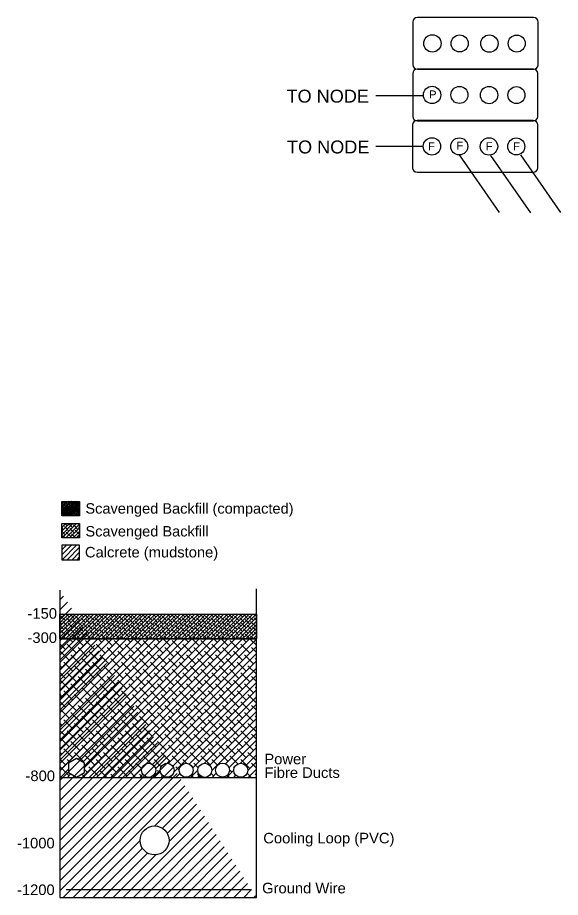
# Model space of a CAD drawing. Header units: millimetres. Extents: x -81648 to 92101, y -2749 to 46797.
# Drawn here: x -81648 to -69504, y 15070 to 34763 of the extents above; entities that cross this region are included whole.
import ezdxf

# ---------------------------------------------------------------- set-up
doc = ezdxf.new("R2010")
doc.units = ezdxf.units.MM
doc.styles.get("Standard").update_dxf_attribs({"font": 'arial.ttf'})

# ---------------------------------------------------------------- blocks, each defined once
blk = doc.blocks.new('A$C14298')
h = blk.add_hatch()
h.set_pattern_fill('ANSI31', color=256, scale=25, style=0)
h.set_pattern_definition([(45, (-2600.79, -7420.39), (-56.1266, 56.1266), [])])
h.paths.add_polyline_path([(0, 324), (0, 0), (396, 0), (396, 324)])
blk.add_lwpolyline([(0, 324), (0, 0), (396, 0), (396, 324)], close=True)
blk.add_text('Calcrete (mudstone)', height=235.56).set_placement((516, 52))

msp = doc.modelspace()

# ---------------------------------------------------------------- hatches: boundary and pattern name
h = msp.add_hatch()
h.set_pattern_fill('ANSI38', color=256, scale=9, style=0)
h.set_pattern_definition([(45, (-92782.326, 14737.66), (-20.205576, 20.205576), []), (135, (-92782.326, 14737.66), (-60.61673, 20.205576), [71.4375, -42.8625])])
h.paths.add_polyline_path([(-80659.809, 23613.567), (-80659.809, 23935.001), (-80261.573, 23935.001), (-80261.573, 23613.567)])
h = msp.add_hatch()
h.set_pattern_fill('ANSI38', color=256, scale=18, style=0)
h.set_pattern_definition([(45, (-92784.943, 14861.797), (-40.41115, 40.41115), []), (135, (-92784.943, 14861.797), (-121.23346, 40.41115), [142.875, -85.725])])
h.paths.add_polyline_path([(-80659.582, 23117.592), (-80659.582, 23439.026), (-80261.345, 23439.026), (-80261.345, 23117.592)])
h = msp.add_hatch()
h.set_pattern_fill('ANSI31', color=256, scale=50, style=0)
h.set_pattern_definition([(45, (-91648.53, 4051.27), (-112.2532, 112.2532), [])])
edge = h.paths.add_edge_path()
edge.add_arc((-78582.377, 16346.24), 323.953, 0, 360)
edge = h.paths.add_edge_path()
edge.add_line((-80704.417, 17757.401), (-76304.417, 17757.401))
edge.add_line((-80704.417, 17757.401), (-76304.417, 17757.401))
edge = h.paths.add_edge_path()
edge.add_line((-80704.417, 21945.137), (-80704.417, 15069.896))
edge.add_line((-80704.417, 15069.896), (-76304.417, 15069.896))
edge.add_line((-76304.417, 15069.896), (-76304.417, 21979.86))
edge.add_line((-76304.417, 15069.896), (-76304.417, 21979.86))
h = msp.add_hatch()
h.set_pattern_fill('ANSI38', color=256, scale=18, style=0)
h.set_pattern_definition([(45, (-91648.53, 4051.27), (-40.41115, 40.41115), []), (135, (-91648.53, 4051.27), (-121.23346, 40.41115), [142.875, -85.725])])
h.paths.add_polyline_path([(-80704.417, 20858.483), (-80704.417, 21413.246), (-76304.417, 21413.246), (-76304.417, 20858.483)])
h = msp.add_hatch()
h.set_pattern_fill('ANSI38', color=256, scale=36, style=0)
h.set_pattern_definition([(45, (-91648.53, 4051.27), (-80.8223, 80.8223), []), (135, (-91648.53, 4051.27), (-242.4669, 80.8223), [285.75, -171.45])])
h.paths.add_polyline_path([(-80704.417, 20858.483), (-80704.417, 17757.401), (-76304.417, 17757.401), (-76304.417, 20858.483)])
h.paths.add_polyline_path([(-80149.738, 17864.746), (-80149.738, 18071.978), (-80329.207, 18175.595), (-80508.676, 18071.978), (-80508.676, 17864.746), (-80329.207, 17761.129)], flags=16)
edge = h.paths.add_edge_path(flags=16)
edge.add_arc((-78715.884, 17914.541), 157.14, 0, 360)
edge = h.paths.add_edge_path(flags=16)
edge.add_arc((-78301.536, 17914.655), 157.14, 0, 360)
edge = h.paths.add_edge_path(flags=16)
edge.add_arc((-77876.265, 17914.655), 157.14, 0, 360)
edge = h.paths.add_edge_path(flags=16)
edge.add_arc((-77459.733, 17914.541), 157.14, 0, 360)
edge = h.paths.add_edge_path(flags=16)
edge.add_arc((-77063.591, 17919.206), 157.14, 0, 360)
edge = h.paths.add_edge_path(flags=16)
edge.add_arc((-76654.874, 17914.655), 157.14, 0, 360)

# ---------------------------------------------------------------- linework, layer by layer
for p, q in [((-72573.344, 33011.397), (-73631.655, 33011.397)), ((-72571.168, 31880.828), (-73629.479, 31880.828)), ((-71765.874, 31690.195), (-70871.002, 30400.568)), ((-71064.203, 31679.462), (-70169.331, 30389.835)), ((-70398.733, 31690.195), (-69503.862, 30400.568)), ((-80704.417, 21945.137), (-80704.417, 15069.896)), ((-76304.417, 15069.896), (-76304.417, 21979.86)), ((-80704.417, 20858.483), (-76304.417, 20858.483)), ((-80704.417, 17757.401), (-76304.417, 17757.401)), ((-80559.473, 15243.513), (-76437.857, 15243.513)), ((-80704.417, 15069.896), (-76304.417, 15069.896))]:
    msp.add_line(p, q)
for points in [[(-72803.315, 34663.074), (-72803.315, 33705.882, 0.414213562), (-72703.315, 33605.882), (-70102.575, 33605.882, 0.414213562), (-70002.575, 33705.882), (-70002.575, 34663.074, 0.414213562), (-70102.575, 34763.074), (-72703.315, 34763.074, 0.414213562)], [(-72808.679, 33510.042), (-72808.679, 32552.85, 0.414213562), (-72708.679, 32452.85), (-70107.939, 32452.85, 0.414213562), (-70007.939, 32552.85), (-70007.939, 33510.042, 0.414213562), (-70107.939, 33610.042), (-72708.679, 33610.042, 0.414213562)], [(-72811.77, 32359.424), (-72811.77, 31402.232, 0.414213562), (-72711.77, 31302.232), (-70111.03, 31302.232, 0.414213562), (-70011.03, 31402.232), (-70011.03, 32359.424, 0.414213562), (-70111.03, 32459.424), (-72711.77, 32459.424, 0.414213562)]]:
    msp.add_lwpolyline(points, format="xyb", close=True)
for points in [[(-80659.809, 23613.567), (-80659.809, 23935.001), (-80261.573, 23935.001), (-80261.573, 23613.567)], [(-80659.582, 23117.592), (-80659.582, 23439.026), (-80261.345, 23439.026), (-80261.345, 23117.592)], [(-80704.417, 20858.483), (-80704.417, 21413.246), (-76304.417, 21413.246), (-76304.417, 20858.483)], [(-80704.417, 20858.483), (-80704.417, 17757.401), (-76304.417, 17757.401), (-76304.417, 20858.483)], [(-80149.738, 17864.746), (-80149.738, 18071.978), (-80329.207, 18175.595), (-80508.676, 18071.978), (-80508.676, 17864.746), (-80329.207, 17761.129)]]:
    msp.add_lwpolyline(points, close=True)
for centre, radius in [((-72368.516, 34184.478), 194.197), ((-71757.418, 34184.478), 190.633), ((-71092.808, 34181.984), 194.197), ((-70481.709, 34181.984), 190.633), ((-72373.881, 33031.446), 194.197), ((-71762.782, 33031.446), 190.633), ((-71098.172, 33028.952), 194.197), ((-70487.074, 33028.952), 190.633), ((-72376.972, 31880.828), 194.197), ((-71765.874, 31880.828), 190.633), ((-71101.263, 31878.334), 194.197), ((-70490.165, 31878.334), 190.633), ((-78715.884, 17914.541), 157.14), ((-78301.536, 17914.655), 157.14), ((-77876.265, 17914.655), 157.14), ((-77459.733, 17914.541), 157.14), ((-77063.591, 17919.206), 157.14), ((-76654.874, 17914.655), 157.14), ((-78582.377, 16346.24), 323.953)]:
    msp.add_circle(centre, radius)

# ---------------------------------------------------------------- block references
msp.add_blockref('A$C14298', (-80657.284, 22627.742))

# ---------------------------------------------------------------- texts
for s, height, p in [('TO NODE', 289.8011, (-75631.242, 32859.907)), ('P', 180.076, (-72442.575, 32952.251)), ('TO NODE', 289.8011, (-75620.508, 31722.169)), ('F', 180.076, (-72467.887, 31790.876)), ('F', 180.076, (-71833.118, 31807.082)), ('F', 180.076, (-71177.345, 31793.889)), ('F', 180.076, (-70561.85, 31790.372)), ('Scavenged Backfill (compacted)', 233.34149, (-80130.921, 23659.849)), ('Scavenged Backfill', 233.34149, (-80129.37, 23148.84)), ('-150', 236.306, (-81426.283, 21308.172)), ('-300', 236.306, (-81426.283, 20765.619)), ('Power', 236.306, (-76127.81, 18049.992)), ('Fibre Ducts', 236.30598, (-76125.702, 17744.806)), ('-800', 236.306, (-81471.227, 17673.062)), ('-1000', 236.306, (-81662.345, 16167.476)), ('Cooling Loop (PVC)', 236.30598, (-76151.744, 16279.275)), ('-1200', 236.306, (-81662.345, 15123.06)), ('Ground Wire', 236.30598, (-76177.787, 15160.258))]:
    msp.add_text(s, height=height).set_placement(p)

doc.saveas('drawing.dxf')
